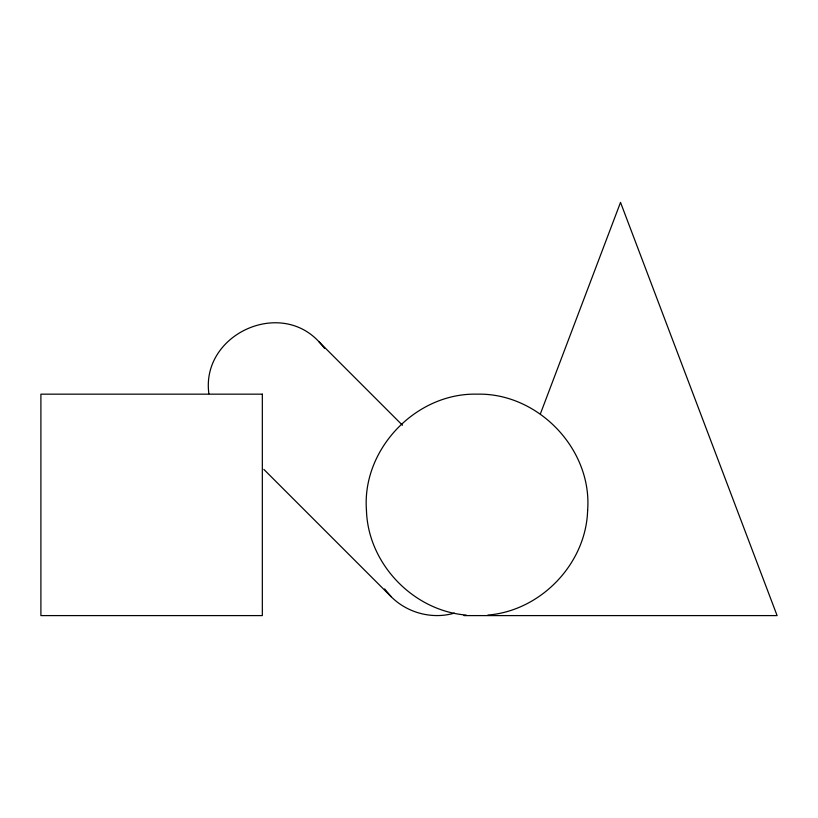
<?xml version="1.0" encoding="UTF-8"?>
<svg xmlns="http://www.w3.org/2000/svg" width="818" height="818" viewBox="0 0 818 818"><rect width="100%" height="100%" fill="white"/><g stroke="black" fill="none" stroke-linecap="round" stroke-linejoin="round"><path stroke-width="1.23" d="M587.631 510.279C592.365 449.194 538.05 392.64 477.047 394.164C416.035 392.64 361.73 449.194 366.454 510.279M587.631 510.299C586.128 563.633 540.923 610.79 487.896 615.064M540.422 413.775L620.525 202.404L777.1 615.596L463.939 615.596M454.348 613.122C432.323 619.594 407.252 612.958 391.127 596.67L263.856 469.399M466.188 615.064C413.162 610.79 367.957 563.633 366.454 510.299M402.476 425.248L318.877 341.648C278.815 298.386 200.85 335.268 208.876 393.673M318.877 341.648L324.644 348.386M391.127 596.67L384.603 588.919M262.333 394.164L40.9 394.164L40.9 615.596L262.333 615.596L262.333 394.164"/></g></svg>
